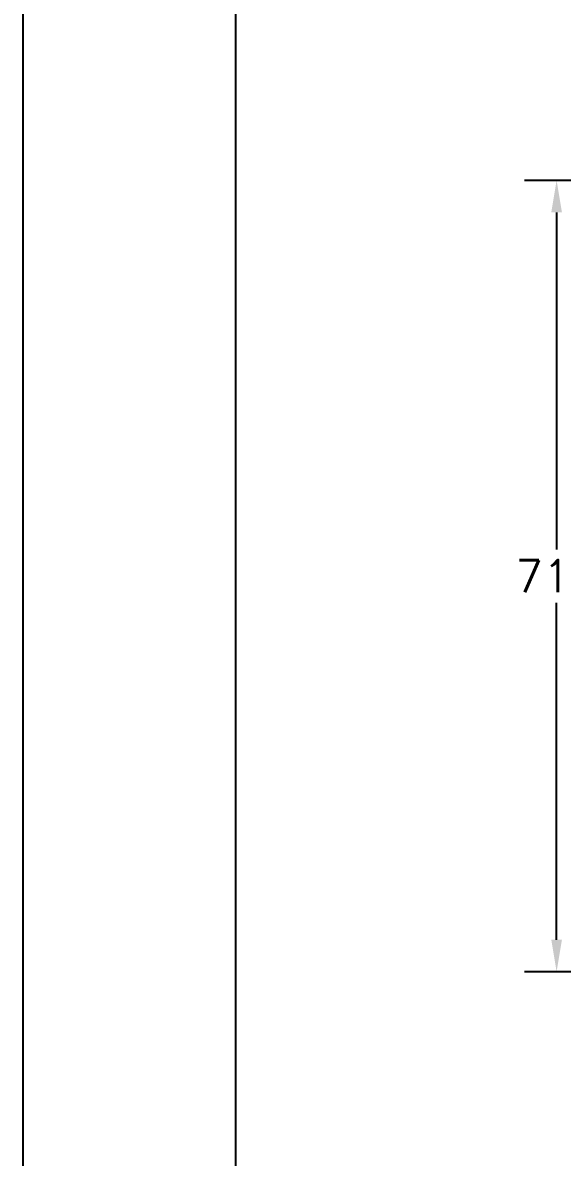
# Model space of a CAD drawing. Extents: x 66481 to 68906, y 58061 to 61491.
# Drawn here: x 66481 to 66965, y 58798 to 59816 of the extents above; entities that cross this region are included whole.
import ezdxf

# ---------------------------------------------------------------- set-up
doc = ezdxf.new("R2010")
doc.units = 0
doc.header["$MEASUREMENT"] = 0
doc.layers.get('Defpoints').update_dxf_attribs({"linetype": 'CONTINUOUS'})
doc.layers.add('Dim', color=4, linetype='CONTINUOUS')
doc.layers.add('YA', color=7, linetype='CONTINUOUS')
doc.styles.get("Standard").update_dxf_attribs({"font": 'txt.shx', "bigfont": 'ghs.shx'})
doc.dimstyles.get("Standard").update_dxf_attribs({"dimtxt": 0.18, "dimasz": 0.18, "dimexe": 0.18, "dimexo": 0.0625, "dimgap": 0.09, "dimtad": 0, "dimtih": 1, "dimtoh": 1, "dimdec": 4, "dimzin": 0, "dimdsep": 46, "dimtxsty": 'Standard', "dimcen": 0.09, "dimadec": 0, "dimazin": 0, "dimtfac": 1, "dimtdec": 4, "dimtofl": 0, "dimtmove": 0, "dimatfit": 0, "dimfxl": 0, "dimtolj": 1, "dimtzin": 0, "dimarcsym": 0})

# ---------------------------------------------------------------- blocks, each defined once
blk = doc.blocks.new('*D39')
at = {"layer": 'Defpoints', "color": 0}
for p in [(67097.7, 59674.6), (66959.8, 58964.4), (67097.7, 58964.4)]:
    blk.add_point(p, dxfattribs=at)
at = {"layer": 'Dim', "color": 0, "lineweight": -2}
for p, q in [((67087.7, 59674.6), (66931, 59674.6)), ((66959.8, 59645.8), (66959.8, 59343.5)), ((66959.8, 58993.2), (66959.8, 59295.5)), ((67087.7, 58964.4), (66931, 58964.4))]:
    blk.add_line(p, q, dxfattribs=at)
at = {"layer": 'Dim', "color": 0}
for points in [[(66955, 59645.8), (66964.6, 59645.8), (66959.8, 59674.6)], [(66955, 58993.2), (66964.6, 58993.2), (66959.8, 58964.4)]]:
    blk.add_solid(points, dxfattribs=at)
at = {"layer": 'Dim', "color": 0, "insert": (66959.8, 59319.5), "char_height": 28.8, "attachment_point": 5}
blk.add_mtext('\\A1;710', dxfattribs=at)

msp = doc.modelspace()

# ---------------------------------------------------------------- linework, layer by layer
at = {"layer": 'YA', "color": 7}
msp.add_line((66672, 58203.3), (66672, 60301.1), dxfattribs=at)
at = {"layer": 'YA', "color": 0}
msp.add_lwpolyline([(66480.6, 58060.8), (68906.1, 58060.8), (68906.1, 61491.1), (66480.6, 61491.1)], close=True, dxfattribs=at)

# ---------------------------------------------------------------- dimensions: what is measured, and where the dimension line sits
at = {"layer": 'Dim', "color": 0}
dim = msp.add_linear_dim(base=(66959.8, 58964.4), p1=(67097.7, 59674.6), p2=(67097.7, 58964.4), angle=90, dimstyle='Standard', override={"dimscale": 160, "dimgap": 0.06, "dimdec": 0, "dimatfit": 3}, dxfattribs=at)
dim.commit()
dim.dimension.update_dxf_attribs({"geometry": '*D39', "text_midpoint": (66959.8, 59319.5), "dimtype": 160})

doc.saveas('drawing.dxf')
